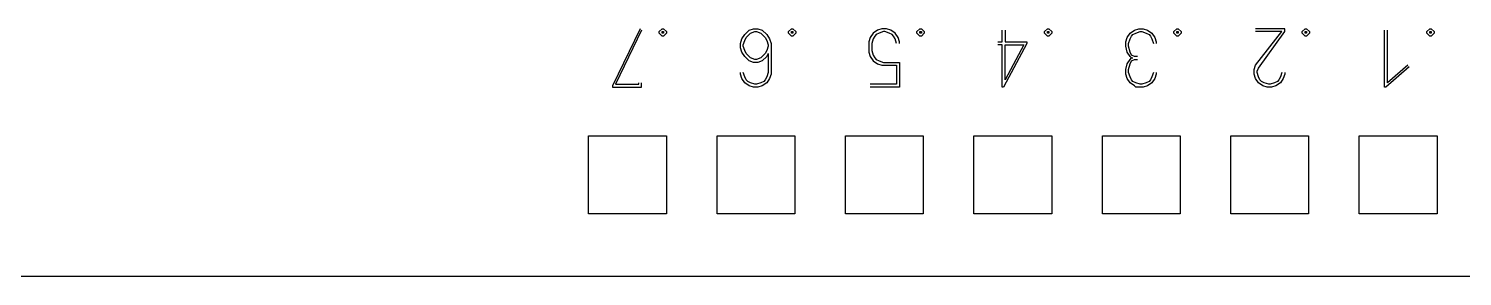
# Model space of a CAD drawing. Header units: millimetres. Extents: x 408 to 981, y 278 to 684.
# Drawn here: x 618.6 to 655.43, y 455 to 461.35 of the extents above; entities that cross this region are included whole.
import ezdxf

# ---------------------------------------------------------------- set-up
doc = ezdxf.new("R2010")
doc.units = ezdxf.units.MM
doc.layers.add('0007LEVEL_0', color=7, linetype='Continuous')

msp = doc.modelspace()

# ---------------------------------------------------------------- linework, layer by layer
at = {"color": 7, "linetype": 'Continuous'}
for p, q in [((632.983, 456.596), (632.983, 458.596)), ((632.983, 458.596), (634.983, 458.596)), ((634.983, 458.596), (634.983, 456.596)), ((636.283, 456.596), (636.283, 458.596)), ((636.283, 458.596), (638.283, 458.596)), ((638.283, 458.596), (638.283, 456.596)), ((639.583, 456.596), (639.583, 458.596)), ((639.583, 458.596), (641.583, 458.596)), ((641.583, 458.596), (641.583, 456.596)), ((642.883, 456.596), (642.883, 458.596)), ((642.883, 458.596), (644.883, 458.596)), ((644.883, 458.596), (644.883, 456.596)), ((646.183, 456.596), (646.183, 458.596)), ((646.183, 458.596), (648.183, 458.596)), ((648.183, 458.596), (648.183, 456.596)), ((649.483, 456.596), (649.483, 458.596)), ((649.483, 458.596), (651.483, 458.596)), ((651.483, 458.596), (651.483, 456.596)), ((652.783, 456.596), (652.783, 458.596)), ((652.783, 458.596), (654.783, 458.596)), ((654.783, 458.596), (654.783, 456.596)), ((634.983, 456.596), (632.983, 456.596)), ((638.283, 456.596), (636.283, 456.596)), ((641.583, 456.596), (639.583, 456.596)), ((644.883, 456.596), (642.883, 456.596)), ((648.183, 456.596), (646.183, 456.596)), ((651.483, 456.596), (649.483, 456.596)), ((654.783, 456.596), (652.783, 456.596)), ((539.283, 454.996), (692.483, 454.996))]:
    msp.add_line(p, q, dxfattribs=at)
at = {"layer": '0007LEVEL_0', "color": 7, "linetype": 'Continuous'}
for p, q in [((634.308, 461.346), (633.595, 459.883)), ((634.345, 461.308), (633.67, 459.921)), ((634.795, 461.271), (634.87, 461.346)), ((634.795, 461.233), (634.795, 461.271)), ((634.87, 461.158), (634.795, 461.233)), ((634.87, 461.346), (634.908, 461.346)), ((634.87, 461.233), (634.87, 461.271)), ((634.87, 461.271), (634.908, 461.271)), ((634.908, 461.233), (634.87, 461.233)), ((634.908, 461.346), (634.983, 461.271)), ((634.908, 461.271), (634.908, 461.233)), ((634.983, 461.233), (634.908, 461.158)), ((634.983, 461.271), (634.983, 461.233)), ((636.995, 461.196), (637.108, 461.308)), ((637.033, 461.121), (637.145, 461.233)), ((637.108, 461.308), (637.22, 461.346)), ((637.145, 461.233), (637.258, 461.271)), ((637.22, 461.346), (637.333, 461.346)), ((637.258, 461.271), (637.295, 461.271)), ((637.295, 461.271), (637.408, 461.233)), ((637.333, 461.346), (637.445, 461.308)), ((637.408, 461.233), (637.52, 461.121)), ((637.445, 461.308), (637.558, 461.196)), ((638.12, 461.271), (638.195, 461.346)), ((638.12, 461.233), (638.12, 461.271)), ((638.195, 461.158), (638.12, 461.233)), ((638.195, 461.346), (638.233, 461.346)), ((638.195, 461.233), (638.195, 461.271)), ((638.195, 461.271), (638.233, 461.271)), ((638.233, 461.233), (638.195, 461.233)), ((638.233, 461.346), (638.308, 461.271)), ((638.233, 461.271), (638.233, 461.233)), ((638.308, 461.233), (638.233, 461.158)), ((638.308, 461.271), (638.308, 461.233)), ((640.295, 461.233), (640.22, 461.121)), ((640.408, 461.308), (640.295, 461.233)), ((640.445, 461.233), (640.37, 461.196)), ((640.52, 461.346), (640.408, 461.308)), ((640.558, 461.271), (640.445, 461.233)), ((640.633, 461.346), (640.52, 461.346)), ((640.595, 461.271), (640.558, 461.271)), ((640.708, 461.233), (640.595, 461.271)), ((640.745, 461.308), (640.633, 461.346)), ((640.783, 461.196), (640.708, 461.233)), ((640.858, 461.233), (640.745, 461.308)), ((640.933, 461.121), (640.858, 461.233)), ((641.42, 461.271), (641.495, 461.346)), ((641.42, 461.233), (641.42, 461.271)), ((641.495, 461.158), (641.42, 461.233)), ((641.495, 461.346), (641.533, 461.346)), ((641.495, 461.233), (641.495, 461.271)), ((641.495, 461.271), (641.533, 461.271)), ((641.533, 461.233), (641.495, 461.233)), ((641.533, 461.346), (641.608, 461.271)), ((641.533, 461.271), (641.533, 461.233)), ((641.608, 461.233), (641.533, 461.158)), ((641.608, 461.271), (641.608, 461.233)), ((643.608, 461.008), (643.608, 461.308)), ((643.683, 461.308), (643.683, 461.008)), ((644.695, 461.271), (644.77, 461.346)), ((644.695, 461.233), (644.695, 461.271)), ((644.77, 461.158), (644.695, 461.233)), ((644.77, 461.346), (644.808, 461.346)), ((644.77, 461.233), (644.77, 461.271)), ((644.77, 461.271), (644.808, 461.271)), ((644.808, 461.233), (644.77, 461.233)), ((644.808, 461.346), (644.883, 461.271)), ((644.808, 461.271), (644.808, 461.233)), ((644.883, 461.233), (644.808, 461.158)), ((644.883, 461.271), (644.883, 461.233)), ((646.82, 461.121), (646.895, 461.233)), ((646.895, 461.233), (647.008, 461.308)), ((646.97, 461.196), (647.045, 461.233)), ((647.008, 461.308), (647.12, 461.346)), ((647.045, 461.233), (647.158, 461.271)), ((647.12, 461.346), (647.233, 461.346)), ((647.158, 461.271), (647.195, 461.271)), ((647.195, 461.271), (647.308, 461.233)), ((647.233, 461.346), (647.345, 461.308)), ((647.308, 461.233), (647.383, 461.196)), ((647.345, 461.308), (647.458, 461.233)), ((647.458, 461.233), (647.533, 461.121)), ((648.02, 461.271), (648.095, 461.346)), ((648.02, 461.233), (648.02, 461.271)), ((648.095, 461.158), (648.02, 461.233)), ((648.095, 461.346), (648.133, 461.346)), ((648.095, 461.233), (648.095, 461.271)), ((648.095, 461.271), (648.133, 461.271)), ((648.133, 461.233), (648.095, 461.233)), ((648.133, 461.346), (648.208, 461.271)), ((648.133, 461.271), (648.133, 461.233)), ((648.208, 461.233), (648.133, 461.158)), ((648.208, 461.271), (648.208, 461.233)), ((650.87, 461.346), (650.12, 461.346)), ((650.12, 460.408), (650.795, 461.271)), ((650.795, 461.271), (650.12, 461.271)), ((650.195, 460.333), (650.87, 461.271)), ((650.87, 461.271), (650.87, 461.346)), ((651.32, 461.271), (651.395, 461.346)), ((651.32, 461.233), (651.32, 461.271)), ((651.395, 461.158), (651.32, 461.233)), ((651.395, 461.346), (651.433, 461.346)), ((651.395, 461.233), (651.395, 461.271)), ((651.395, 461.271), (651.433, 461.271)), ((651.433, 461.233), (651.395, 461.233)), ((651.433, 461.346), (651.508, 461.271)), ((651.433, 461.271), (651.433, 461.233)), ((651.508, 461.233), (651.433, 461.158)), ((651.508, 461.271), (651.508, 461.233)), ((653.433, 459.846), (653.433, 461.308)), ((653.508, 459.958), (653.508, 461.308)), ((654.52, 461.271), (654.595, 461.346)), ((654.52, 461.233), (654.52, 461.271)), ((654.595, 461.158), (654.52, 461.233)), ((654.595, 461.346), (654.633, 461.346)), ((654.595, 461.233), (654.595, 461.271)), ((654.595, 461.271), (654.633, 461.271)), ((654.633, 461.233), (654.595, 461.233)), ((654.633, 461.346), (654.708, 461.271)), ((654.633, 461.271), (654.633, 461.233)), ((654.708, 461.233), (654.633, 461.158)), ((654.708, 461.271), (654.708, 461.233)), ((634.908, 461.158), (634.87, 461.158)), ((636.883, 460.971), (636.92, 461.083)), ((636.883, 460.858), (636.883, 460.971)), ((636.92, 460.746), (636.883, 460.858)), ((636.92, 461.083), (636.995, 461.196)), ((636.958, 460.933), (636.995, 461.046)), ((636.958, 460.896), (636.958, 460.933)), ((636.995, 460.783), (636.958, 460.896)), ((636.995, 461.046), (637.033, 461.121)), ((637.52, 461.121), (637.558, 461.046)), ((637.558, 461.196), (637.633, 461.083)), ((637.558, 461.046), (637.595, 460.933)), ((637.595, 460.896), (637.558, 460.783)), ((637.595, 460.933), (637.595, 460.896)), ((637.633, 461.083), (637.67, 460.971)), ((637.67, 460.971), (637.67, 460.183)), ((638.233, 461.158), (638.195, 461.158)), ((640.22, 461.121), (640.183, 461.008)), ((640.183, 461.008), (640.183, 460.746)), ((640.295, 461.083), (640.258, 460.971)), ((640.258, 460.971), (640.258, 460.783)), ((640.333, 461.158), (640.295, 461.083)), ((640.37, 461.196), (640.333, 461.158)), ((640.82, 461.158), (640.783, 461.196)), ((640.858, 461.083), (640.82, 461.158)), ((640.895, 460.971), (640.858, 461.083)), ((640.97, 461.008), (640.933, 461.121)), ((640.97, 460.971), (640.97, 461.008)), ((641.533, 461.158), (641.495, 461.158)), ((643.495, 461.008), (643.608, 461.008)), ((643.608, 460.933), (643.495, 460.933)), ((643.608, 459.846), (643.608, 460.933)), ((644.245, 460.971), (643.645, 459.846)), ((643.683, 461.008), (644.245, 461.008)), ((644.17, 460.933), (643.683, 460.033)), ((643.683, 460.033), (643.683, 460.933)), ((643.683, 460.933), (644.17, 460.933)), ((644.245, 461.008), (644.245, 460.971)), ((644.808, 461.158), (644.77, 461.158)), ((646.783, 461.008), (646.82, 461.121)), ((646.783, 460.896), (646.783, 461.008)), ((646.82, 460.746), (646.783, 460.896)), ((646.858, 460.971), (646.895, 461.083)), ((646.858, 460.896), (646.858, 460.971)), ((646.895, 460.746), (646.858, 460.896)), ((646.895, 461.083), (646.933, 461.158)), ((646.933, 461.158), (646.97, 461.196)), ((647.383, 461.196), (647.42, 461.158)), ((647.42, 461.158), (647.458, 461.083)), ((647.458, 461.083), (647.495, 460.971)), ((647.533, 461.121), (647.57, 461.008)), ((647.57, 461.008), (647.57, 460.971)), ((648.133, 461.158), (648.095, 461.158)), ((651.433, 461.158), (651.395, 461.158)), ((654.633, 461.158), (654.595, 461.158)), ((636.995, 460.633), (636.92, 460.746)), ((637.033, 460.708), (636.995, 460.783)), ((637.108, 460.521), (636.995, 460.633)), ((637.145, 460.596), (637.033, 460.708)), ((637.22, 460.483), (637.108, 460.521)), ((637.258, 460.558), (637.145, 460.596)), ((637.333, 460.483), (637.22, 460.483)), ((637.295, 460.558), (637.258, 460.558)), ((637.408, 460.596), (637.295, 460.558)), ((637.445, 460.521), (637.333, 460.483)), ((637.52, 460.708), (637.408, 460.596)), ((637.558, 460.633), (637.445, 460.521)), ((637.558, 460.783), (637.52, 460.708)), ((637.595, 460.708), (637.558, 460.633)), ((637.595, 460.708), (637.595, 460.221)), ((640.183, 460.746), (640.22, 460.633)), ((640.22, 460.633), (640.295, 460.521)), ((640.258, 460.783), (640.295, 460.671)), ((640.295, 460.671), (640.333, 460.596)), ((640.295, 460.521), (640.408, 460.446)), ((640.333, 460.596), (640.37, 460.558)), ((640.37, 460.558), (640.445, 460.521)), ((640.445, 460.521), (640.558, 460.483)), ((640.558, 460.483), (640.97, 460.483)), ((640.97, 460.483), (640.97, 459.846)), ((646.895, 460.633), (646.82, 460.746)), ((646.82, 460.446), (646.895, 460.558)), ((646.933, 460.671), (646.895, 460.746)), ((646.933, 460.596), (646.895, 460.633)), ((646.895, 460.558), (646.933, 460.596)), ((646.895, 460.446), (646.933, 460.521)), ((647.008, 460.633), (646.933, 460.671)), ((646.933, 460.596), (646.97, 460.596)), ((646.933, 460.521), (647.008, 460.558)), ((647.083, 460.633), (647.008, 460.633)), ((647.008, 460.558), (647.083, 460.558)), ((636.883, 460.183), (636.883, 460.221)), ((636.92, 460.071), (636.883, 460.183)), ((636.995, 460.108), (636.958, 460.221)), ((637.033, 460.033), (636.995, 460.108)), ((637.558, 460.108), (637.52, 460.033)), ((637.595, 460.221), (637.558, 460.108)), ((637.67, 460.183), (637.633, 460.071)), ((640.408, 460.446), (640.52, 460.408)), ((640.52, 460.408), (640.895, 460.408)), ((640.895, 460.408), (640.895, 459.921)), ((646.783, 460.296), (646.82, 460.446)), ((646.783, 460.183), (646.783, 460.296)), ((646.82, 460.071), (646.783, 460.183)), ((646.858, 460.296), (646.895, 460.446)), ((646.858, 460.221), (646.858, 460.296)), ((646.895, 460.108), (646.858, 460.221)), ((646.933, 460.033), (646.895, 460.108)), ((647.458, 460.108), (647.42, 460.033)), ((647.495, 460.221), (647.458, 460.108)), ((647.57, 460.183), (647.533, 460.071)), ((647.57, 460.221), (647.57, 460.183)), ((650.083, 460.296), (650.12, 460.408)), ((650.083, 460.183), (650.083, 460.296)), ((650.12, 460.071), (650.083, 460.183)), ((650.158, 460.258), (650.195, 460.333)), ((650.158, 460.221), (650.158, 460.258)), ((650.195, 460.108), (650.158, 460.221)), ((650.233, 460.033), (650.195, 460.108)), ((650.758, 460.108), (650.72, 460.033)), ((650.795, 460.221), (650.758, 460.108)), ((650.87, 460.183), (650.833, 460.071)), ((650.87, 460.221), (650.87, 460.183)), ((654.07, 460.371), (653.47, 459.846)), ((654.033, 460.408), (653.508, 459.958)), ((633.595, 459.883), (633.595, 459.846)), ((633.595, 459.846), (634.345, 459.846)), ((633.67, 459.921), (634.27, 459.921)), ((634.27, 459.921), (634.27, 459.958)), ((634.345, 459.846), (634.345, 459.958)), ((636.995, 459.958), (636.92, 460.071)), ((637.108, 459.883), (636.995, 459.958)), ((637.07, 459.996), (637.033, 460.033)), ((637.145, 459.958), (637.07, 459.996)), ((637.22, 459.846), (637.108, 459.883)), ((637.258, 459.921), (637.145, 459.958)), ((637.333, 459.846), (637.22, 459.846)), ((637.295, 459.921), (637.258, 459.921)), ((637.408, 459.958), (637.295, 459.921)), ((637.445, 459.883), (637.333, 459.846)), ((637.483, 459.996), (637.408, 459.958)), ((637.558, 459.958), (637.445, 459.883)), ((637.52, 460.033), (637.483, 459.996)), ((637.633, 460.071), (637.558, 459.958)), ((640.895, 459.921), (640.22, 459.921)), ((640.97, 459.846), (640.22, 459.846)), ((643.645, 459.846), (643.608, 459.846)), ((646.895, 459.958), (646.82, 460.071)), ((647.008, 459.883), (646.895, 459.958)), ((646.97, 459.996), (646.933, 460.033)), ((647.045, 459.958), (646.97, 459.996)), ((647.045, 459.846), (647.008, 459.883)), ((647.158, 459.921), (647.045, 459.958)), ((647.233, 459.846), (647.045, 459.846)), ((647.195, 459.921), (647.158, 459.921)), ((647.308, 459.958), (647.195, 459.921)), ((647.345, 459.883), (647.233, 459.846)), ((647.383, 459.996), (647.308, 459.958)), ((647.458, 459.958), (647.345, 459.883)), ((647.42, 460.033), (647.383, 459.996)), ((647.533, 460.071), (647.458, 459.958)), ((650.195, 459.958), (650.12, 460.071)), ((650.308, 459.883), (650.195, 459.958)), ((650.27, 459.996), (650.233, 460.033)), ((650.345, 459.958), (650.27, 459.996)), ((650.42, 459.846), (650.308, 459.883)), ((650.458, 459.921), (650.345, 459.958)), ((650.533, 459.846), (650.42, 459.846)), ((650.495, 459.921), (650.458, 459.921)), ((650.608, 459.958), (650.495, 459.921)), ((650.645, 459.883), (650.533, 459.846)), ((650.683, 459.996), (650.608, 459.958)), ((650.758, 459.958), (650.645, 459.883)), ((650.72, 460.033), (650.683, 459.996)), ((650.833, 460.071), (650.758, 459.958)), ((653.47, 459.846), (653.433, 459.846))]:
    msp.add_line(p, q, dxfattribs=at)

doc.saveas('drawing.dxf')
